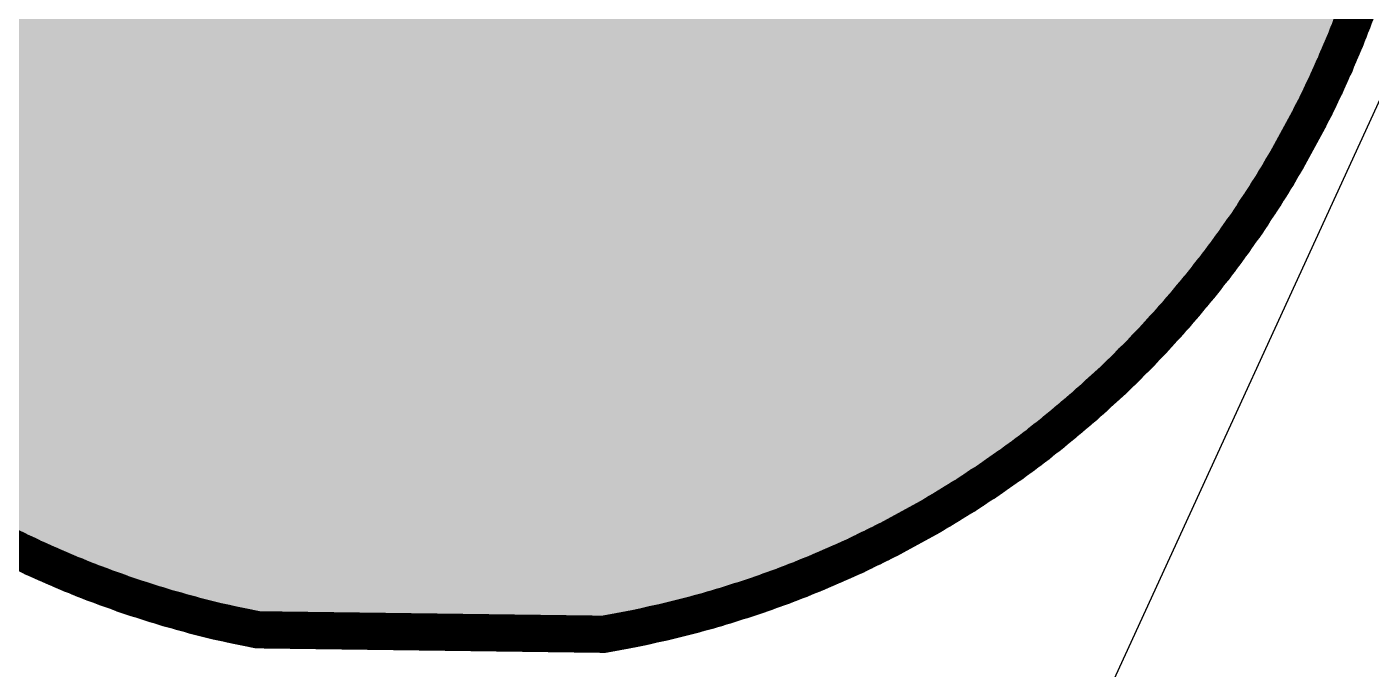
# Model space of a CAD drawing. Header units: millimetres. Extents: x 37412591 to 74834139, y 4258245 to 8527567.
# Drawn here: x 37415587.83 to 37415594.32, y 4261249.26 to 4261252.36 of the extents above; entities that cross this region are included whole.
import ezdxf

# ---------------------------------------------------------------- set-up
doc = ezdxf.new("R2010")
doc.units = ezdxf.units.MM
doc.layers.add('6号煤底板等高线', color=7, linetype='Continuous')
doc.layers.add('TREE_LAYER', color=7, linetype='Continuous')

# ---------------------------------------------------------------- blocks, each defined once
blk = doc.blocks.new('SUB_BLK_19')
at = {"color": 0, "const_width": 0.01}
blk.add_lwpolyline([(-0.1184, -0.2366), (-0.1173, -0.2372), (-0.1162, -0.2377), (-0.1151, -0.2383), (-0.1139, -0.2388), (-0.1128, -0.2393), (-0.1117, -0.2399), (-0.1105, -0.2404), (-0.1094, -0.2409), (-0.1083, -0.2414), (-0.1071, -0.2419), (-0.106, -0.2424), (-0.1048, -0.2429), (-0.1037, -0.2434), (-0.1025, -0.2439), (-0.1014, -0.2444), (-0.1002, -0.2448), (-0.0991, -0.2453), (-0.0979, -0.2458), (-0.0968, -0.2462), (-0.0956, -0.2467), (-0.0944, -0.2471), (-0.0933, -0.2475), (-0.0921, -0.248), (-0.0909, -0.2484), (-0.0897, -0.2488), (-0.0886, -0.2492), (-0.0874, -0.2497), (-0.0862, -0.2501), (-0.085, -0.2505), (-0.0838, -0.2509), (-0.0827, -0.2512), (-0.0815, -0.2516), (-0.0803, -0.252), (-0.0791, -0.2524), (-0.0779, -0.2527), (-0.0767, -0.2531), (-0.0755, -0.2535), (-0.0743, -0.2538), (-0.0731, -0.2541), (-0.0719, -0.2545), (-0.0707, -0.2548), (-0.0695, -0.2551), (-0.0683, -0.2555), (-0.0671, -0.2558), (-0.0659, -0.2561), (-0.0647, -0.2564), (-0.0635, -0.2567), (-0.0623, -0.257), (-0.061, -0.2573), (-0.0598, -0.2575), (-0.0586, -0.2578), (-0.0574, -0.2581), (-0.0562, -0.2583), (-0.0549, -0.2586), (-0.0537, -0.2588), (-0.0525, -0.2591), (-0.0513, -0.2593), (-0.0501, -0.2596), (-0.0488, -0.2598), (-0.0476, -0.26), (-0.0464, -0.2602), (-0.0451, -0.2604), (-0.0439, -0.2606), (-0.0427, -0.2608), (-0.0414, -0.261), (-0.0402, -0.2612), (-0.039, -0.2614), (-0.0377, -0.2616), (-0.0365, -0.2617), (-0.0353, -0.2619), (-0.034, -0.2621), (-0.0328, -0.2622), (-0.0316, -0.2624), (-0.0303, -0.2625), (-0.0291, -0.2626), (-0.0278, -0.2628), (-0.0266, -0.2629), (-0.0253, -0.263), (-0.0241, -0.2631), (-0.0229, -0.2632), (-0.0216, -0.2633), (-0.0204, -0.2634), (-0.0191, -0.2635), (-0.0179, -0.2636), (-0.0166, -0.2636), (-0.0154, -0.2637), (-0.0142, -0.2638), (-0.0129, -0.2638), (-0.0117, -0.2639), (-0.0104, -0.2639), (-0.0092, -0.264), (-0.0079, -0.264), (-0.0067, -0.264), (-0.0054, -0.264), (-0.0042, -0.2641), (-0.0029, -0.2641), (-0.0017, -0.2641), (-0.0004, -0.2641), (0.0007, -0.2641), (0.002, -0.264), (0.0032, -0.264), (0.0045, -0.264), (0.0057, -0.264), (0.0069, -0.2639), (0.0082, -0.2639), (0.0094, -0.2638), (0.0107, -0.2638), (0.0119, -0.2637), (0.0132, -0.2636), (0.0144, -0.2636), (0.0157, -0.2635), (0.0169, -0.2634), (0.0182, -0.2633), (0.0194, -0.2632), (0.0206, -0.2631), (0.0219, -0.263), (0.0231, -0.2629), (0.0244, -0.2628), (0.0256, -0.2626), (0.0269, -0.2625), (0.0281, -0.2624), (0.0293, -0.2622), (0.0306, -0.2621), (0.0318, -0.2619), (0.033, -0.2618), (0.0343, -0.2616), (0.0355, -0.2614), (0.0367, -0.2612), (0.038, -0.261), (0.0392, -0.2609), (0.0404, -0.2607), (0.0417, -0.2605), (0.0429, -0.2602), (0.0441, -0.26), (0.0454, -0.2598), (0.0466, -0.2596), (0.0478, -0.2593), (0.049, -0.2591), (0.0503, -0.2589), (0.0515, -0.2586), (0.0527, -0.2584), (0.0539, -0.2581), (0.0551, -0.2578), (0.0564, -0.2575), (0.0576, -0.2573), (0.0588, -0.257), (0.06, -0.2567), (0.0612, -0.2564), (0.0624, -0.2561), (0.0636, -0.2558), (0.0648, -0.2555), (0.066, -0.2552), (0.0673, -0.2548), (0.0685, -0.2545), (0.0697, -0.2542), (0.0709, -0.2538), (0.0721, -0.2535), (0.0732, -0.2531), (0.0744, -0.2528), (0.0756, -0.2524), (0.0768, -0.252), (0.078, -0.2516), (0.0792, -0.2513), (0.0804, -0.2509), (0.0816, -0.2505), (0.0828, -0.2501), (0.0839, -0.2497), (0.0851, -0.2493), (0.0863, -0.2488), (0.0875, -0.2484), (0.0886, -0.248), (0.0898, -0.2476), (0.091, -0.2471), (0.0921, -0.2467), (0.0933, -0.2462), (0.0945, -0.2458), (0.0956, -0.2453), (0.0968, -0.2448), (0.0979, -0.2444), (0.0991, -0.2439), (0.1002, -0.2434), (0.1014, -0.2429), (0.1025, -0.2424), (0.1037, -0.2419), (0.1048, -0.2414), (0.106, -0.2409), (0.1071, -0.2404), (0.1082, -0.2399), (0.1094, -0.2394), (0.1105, -0.2388), (0.1116, -0.2383), (0.1127, -0.2377), (0.1139, -0.2372), (0.115, -0.2366), (0.1161, -0.2361), (0.1172, -0.2355), (0.1183, -0.235), (0.1194, -0.2344), (0.1205, -0.2338), (0.1216, -0.2332), (0.1227, -0.2326), (0.1238, -0.232), (0.1249, -0.2314), (0.126, -0.2308), (0.1271, -0.2302), (0.1282, -0.2296), (0.1293, -0.229), (0.1303, -0.2284), (0.1314, -0.2277), (0.1325, -0.2271), (0.1336, -0.2264), (0.1346, -0.2258), (0.1357, -0.2251), (0.1367, -0.2245), (0.1378, -0.2238), (0.1389, -0.2232), (0.1399, -0.2225), (0.141, -0.2218), (0.142, -0.2211), (0.143, -0.2204), (0.1441, -0.2198), (0.1451, -0.2191), (0.1461, -0.2184), (0.1472, -0.2176), (0.1482, -0.2169), (0.1492, -0.2162), (0.1502, -0.2155), (0.1513, -0.2148), (0.1523, -0.214), (0.1533, -0.2133), (0.1543, -0.2126), (0.1553, -0.2118), (0.1563, -0.2111), (0.1573, -0.2103), (0.1583, -0.2096), (0.1592, -0.2088), (0.1602, -0.208), (0.1612, -0.2073), (0.1622, -0.2065), (0.1631, -0.2057), (0.1641, -0.2049), (0.1651, -0.2041), (0.166, -0.2033), (0.167, -0.2025), (0.1679, -0.2017), (0.1689, -0.2009), (0.1698, -0.2001), (0.1708, -0.1993), (0.1717, -0.1984), (0.1727, -0.1976), (0.1736, -0.1968), (0.1745, -0.1959), (0.1754, -0.1951), (0.1763, -0.1943), (0.1773, -0.1934), (0.1782, -0.1926), (0.1791, -0.1917), (0.18, -0.1908), (0.1809, -0.19), (0.1818, -0.1891), (0.1827, -0.1882), (0.1835, -0.1873), (0.1844, -0.1865), (0.1853, -0.1856), (0.1862, -0.1847), (0.187, -0.1838), (0.1879, -0.1829), (0.1888, -0.182), (0.1896, -0.1811), (0.1905, -0.1801), (0.1913, -0.1792), (0.1921, -0.1783), (0.193, -0.1774), (0.1938, -0.1765), (0.1946, -0.1755), (0.1955, -0.1746), (0.1963, -0.1736), (0.1971, -0.1727), (0.1979, -0.1718), (0.1987, -0.1708), (0.1995, -0.1698), (0.2003, -0.1689), (0.2011, -0.1679), (0.2019, -0.167), (0.2027, -0.166), (0.2035, -0.165), (0.2042, -0.164), (0.205, -0.163), (0.2058, -0.1621), (0.2065, -0.1611), (0.2073, -0.1601), (0.208, -0.1591), (0.2088, -0.1581), (0.2095, -0.1571), (0.2102, -0.1561), (0.211, -0.1551), (0.2117, -0.154), (0.2124, -0.153), (0.2131, -0.152), (0.2139, -0.151), (0.2146, -0.15), (0.2153, -0.1489), (0.216, -0.1479), (0.2166, -0.1468), (0.2173, -0.1458), (0.218, -0.1448), (0.2187, -0.1437), (0.2194, -0.1427), (0.22, -0.1416), (0.2207, -0.1406), (0.2214, -0.1395), (0.222, -0.1384), (0.2227, -0.1374), (0.2233, -0.1363), (0.2239, -0.1352), (0.2246, -0.1341), (0.2252, -0.1331), (0.2258, -0.132), (0.2264, -0.1309), (0.227, -0.1298), (0.2276, -0.1287), (0.2282, -0.1276), (0.2288, -0.1265), (0.2294, -0.1254), (0.23, -0.1243), (0.2306, -0.1232), (0.2312, -0.1221), (0.2317, -0.121), (0.2323, -0.1199), (0.2329, -0.1188), (0.2334, -0.1177), (0.234, -0.1165), (0.2345, -0.1154), (0.235, -0.1143), (0.2356, -0.1132), (0.2361, -0.112), (0.2366, -0.1109), (0.2371, -0.1098), (0.2376, -0.1086), (0.2382, -0.1075), (0.2386, -0.1063), (0.2391, -0.1052), (0.2396, -0.104), (0.2401, -0.1029), (0.2406, -0.1017), (0.2411, -0.1006), (0.2415, -0.0994), (0.242, -0.0983), (0.2424, -0.0971), (0.2429, -0.096), (0.2433, -0.0948), (0.2438, -0.0936), (0.2442, -0.0924), (0.2446, -0.0913)], dxfattribs=at)
at = {"color": 0}
for points in [[(-0.1895, -0.1847), (-0.1989, 0.1704), (0.1409, 0.2177)], [(-0.186, -0.1882), (-0.1895, -0.1847), (0.1409, 0.2177)], [(0.142, 0.217), (-0.186, -0.1882), (0.1409, 0.2177)], [(-0.1851, -0.1891), (-0.186, -0.1882), (0.142, 0.217)], [(-0.186, -0.1882), (0.142, 0.217), (0.142, 0.217)], [(-0.1842, -0.19), (-0.1851, -0.1891), (0.142, 0.217)], [(0.144, 0.2157), (-0.1842, -0.19), (0.142, 0.217)], [(-0.1834, -0.1909), (-0.1842, -0.19), (0.144, 0.2157)], [(-0.1842, -0.19), (0.144, 0.2157), (0.144, 0.2157)], [(-0.1824, -0.1917), (-0.1834, -0.1909), (0.144, 0.2157)], [(0.1471, 0.2136), (-0.1824, -0.1917), (0.144, 0.2157)], [(-0.1815, -0.1926), (-0.1824, -0.1917), (0.1471, 0.2136)], [(-0.1824, -0.1917), (0.1471, 0.2136), (0.1471, 0.2136)], [(-0.1806, -0.1934), (-0.1815, -0.1926), (0.1471, 0.2136)], [(0.1492, 0.2121), (-0.1806, -0.1934), (0.1471, 0.2136)], [(-0.1797, -0.1943), (-0.1806, -0.1934), (0.1492, 0.2121)], [(-0.1806, -0.1934), (0.1492, 0.2121), (0.1492, 0.2121)], [(-0.1788, -0.1951), (-0.1797, -0.1943), (0.1492, 0.2121)], [(0.1512, 0.2107), (-0.1788, -0.1951), (0.1492, 0.2121)], [(-0.1779, -0.196), (-0.1788, -0.1951), (0.1512, 0.2107)], [(-0.1788, -0.1951), (0.1512, 0.2107), (0.1512, 0.2107)], [(-0.177, -0.1968), (-0.1779, -0.196), (0.1512, 0.2107)], [(-0.176, -0.1976), (-0.177, -0.1968), (0.1512, 0.2107)], [(0.1532, 0.2092), (-0.176, -0.1976), (0.1512, 0.2107)], [(-0.1751, -0.1985), (-0.176, -0.1976), (0.1532, 0.2092)], [(-0.176, -0.1976), (0.1532, 0.2092), (0.1532, 0.2092)], [(-0.1742, -0.1993), (-0.1751, -0.1985), (0.1532, 0.2092)], [(-0.1732, -0.2001), (-0.1742, -0.1993), (0.1532, 0.2092)], [(0.1552, 0.2077), (-0.1732, -0.2001), (0.1532, 0.2092)], [(-0.1723, -0.2009), (-0.1732, -0.2001), (0.1552, 0.2077)], [(-0.1732, -0.2001), (0.1552, 0.2077), (0.1552, 0.2077)], [(-0.1713, -0.2017), (-0.1723, -0.2009), (0.1552, 0.2077)], [(0.1572, 0.2062), (-0.1713, -0.2017), (0.1552, 0.2077)], [(-0.1704, -0.2025), (-0.1713, -0.2017), (0.1572, 0.2062)], [(-0.1713, -0.2017), (0.1572, 0.2062), (0.1572, 0.2062)], [(-0.1694, -0.2033), (-0.1704, -0.2025), (0.1572, 0.2062)], [(0.1602, 0.2039), (-0.1694, -0.2033), (0.1572, 0.2062)], [(-0.1685, -0.2041), (-0.1694, -0.2033), (0.1602, 0.2039)], [(-0.1694, -0.2033), (0.1602, 0.2039), (0.1602, 0.2039)], [(-0.1675, -0.2049), (-0.1685, -0.2041), (0.1602, 0.2039)], [(0.1621, 0.2024), (-0.1675, -0.2049), (0.1602, 0.2039)], [(-0.1665, -0.2057), (-0.1675, -0.2049), (0.1621, 0.2024)], [(-0.1675, -0.2049), (0.1621, 0.2024), (0.1621, 0.2024)], [(-0.1626, -0.2088), (-0.1665, -0.2057), (0.1621, 0.2024)], [(0.165, 0.2), (-0.1626, -0.2088), (0.1621, 0.2024)], [(-0.1616, -0.2096), (-0.1626, -0.2088), (0.165, 0.2)], [(-0.1626, -0.2088), (0.165, 0.2), (0.165, 0.2)], [(-0.1606, -0.2103), (-0.1616, -0.2096), (0.165, 0.2)], [(0.1679, 0.1976), (-0.1606, -0.2103), (0.165, 0.2)], [(-0.1596, -0.2111), (-0.1606, -0.2103), (0.1679, 0.1976)], [(-0.1606, -0.2103), (0.1679, 0.1976), (0.1679, 0.1976)], [(-0.1586, -0.2118), (-0.1596, -0.2111), (0.1679, 0.1976)], [(0.1707, 0.1952), (-0.1586, -0.2118), (0.1679, 0.1976)], [(-0.1576, -0.2126), (-0.1586, -0.2118), (0.1707, 0.1952)], [(-0.1586, -0.2118), (0.1707, 0.1952), (0.1707, 0.1952)], [(-0.1566, -0.2133), (-0.1576, -0.2126), (0.1707, 0.1952)], [(0.1726, 0.1935), (-0.1566, -0.2133), (0.1707, 0.1952)], [(-0.1556, -0.2141), (-0.1566, -0.2133), (0.1726, 0.1935)], [(-0.1566, -0.2133), (0.1726, 0.1935), (0.1726, 0.1935)], [(-0.1546, -0.2148), (-0.1556, -0.2141), (0.1726, 0.1935)], [(-0.1536, -0.2155), (-0.1546, -0.2148), (0.1726, 0.1935)], [(0.1735, 0.1927), (-0.1536, -0.2155), (0.1726, 0.1935)], [(-0.1526, -0.2162), (-0.1536, -0.2155), (0.1735, 0.1927)], [(-0.1536, -0.2155), (0.1735, 0.1927), (0.1735, 0.1927)], [(0.1452, -0.219), (-0.1526, -0.2162), (0.1735, 0.1927)], [(0.1462, -0.2183), (0.1452, -0.219), (0.1735, 0.1927)], [(0.1503, -0.2154), (0.1462, -0.2183), (0.1735, 0.1927)], [(0.1754, 0.191), (0.1503, -0.2154), (0.1735, 0.1927)], [(0.1513, -0.2147), (0.1503, -0.2154), (0.1754, 0.191)], [(0.1503, -0.2154), (0.1754, 0.191), (0.1754, 0.191)], [(0.1772, 0.1893), (0.1513, -0.2147), (0.1754, 0.191)], [(0.1523, -0.214), (0.1513, -0.2147), (0.1772, 0.1893)], [(0.1513, -0.2147), (0.1772, 0.1893), (0.1772, 0.1893)], [(0.1533, -0.2132), (0.1523, -0.214), (0.1772, 0.1893)], [(0.179, 0.1876), (0.1533, -0.2132), (0.1772, 0.1893)], [(0.1544, -0.2125), (0.1533, -0.2132), (0.179, 0.1876)], [(0.1533, -0.2132), (0.179, 0.1876), (0.179, 0.1876)], [(0.1554, -0.2118), (0.1544, -0.2125), (0.179, 0.1876)], [(0.1563, -0.211), (0.1554, -0.2118), (0.179, 0.1876)], [(0.1817, 0.185), (0.1563, -0.211), (0.179, 0.1876)], [(0.1573, -0.2103), (0.1563, -0.211), (0.1817, 0.185)], [(0.1563, -0.211), (0.1817, 0.185), (0.1817, 0.185)], [(0.1583, -0.2095), (0.1573, -0.2103), (0.1817, 0.185)], [(0.1593, -0.2087), (0.1583, -0.2095), (0.1817, 0.185)], [(0.1826, 0.1841), (0.1593, -0.2087), (0.1817, 0.185)], [(0.1632, -0.2056), (0.1593, -0.2087), (0.1826, 0.1841)], [(0.1593, -0.2087), (0.1826, 0.1841), (0.1826, 0.1841)], [(0.1642, -0.2048), (0.1632, -0.2056), (0.1826, 0.1841)], [(0.1652, -0.204), (0.1642, -0.2048), (0.1826, 0.1841)], [(0.1844, 0.1824), (0.1652, -0.204), (0.1826, 0.1841)], [(0.1661, -0.2033), (0.1652, -0.204), (0.1844, 0.1824)], [(0.1652, -0.204), (0.1844, 0.1824), (0.1844, 0.1824)], [(0.1671, -0.2025), (0.1661, -0.2033), (0.1844, 0.1824)], [(0.168, -0.2016), (0.1671, -0.2025), (0.1844, 0.1824)], [(0.1861, 0.1806), (0.168, -0.2016), (0.1844, 0.1824)], [(0.169, -0.2008), (0.168, -0.2016), (0.1861, 0.1806)], [(0.168, -0.2016), (0.1861, 0.1806), (0.1861, 0.1806)], [(0.1699, -0.2), (0.169, -0.2008), (0.1861, 0.1806)], [(0.187, 0.1797), (0.1699, -0.2), (0.1861, 0.1806)], [(0.1709, -0.1992), (0.1699, -0.2), (0.187, 0.1797)], [(0.1699, -0.2), (0.187, 0.1797), (0.187, 0.1797)], [(0.1718, -0.1984), (0.1709, -0.1992), (0.187, 0.1797)], [(0.1727, -0.1975), (0.1718, -0.1984), (0.187, 0.1797)], [(0.1887, 0.1779), (0.1727, -0.1975), (0.187, 0.1797)], [(0.1737, -0.1967), (0.1727, -0.1975), (0.1887, 0.1779)], [(0.1727, -0.1975), (0.1887, 0.1779), (0.1887, 0.1779)], [(0.1746, -0.1959), (0.1737, -0.1967), (0.1887, 0.1779)], [(0.1755, -0.195), (0.1746, -0.1959), (0.1887, 0.1779)], [(0.1904, 0.1761), (0.1755, -0.195), (0.1887, 0.1779)], [(0.1764, -0.1942), (0.1755, -0.195), (0.1904, 0.1761)], [(0.1755, -0.195), (0.1904, 0.1761), (0.1904, 0.1761)], [(0.1773, -0.1933), (0.1764, -0.1942), (0.1904, 0.1761)], [(0.1921, 0.1742), (0.1773, -0.1933), (0.1904, 0.1761)], [(0.1782, -0.1925), (0.1773, -0.1933), (0.1921, 0.1742)], [(0.1773, -0.1933), (0.1921, 0.1742), (0.1921, 0.1742)], [(0.1791, -0.1916), (0.1782, -0.1925), (0.1921, 0.1742)], [(0.1929, 0.1733), (0.1791, -0.1916), (0.1921, 0.1742)], [(0.1827, -0.1881), (0.1791, -0.1916), (0.1929, 0.1733)], [(0.1791, -0.1916), (0.1929, 0.1733), (0.1929, 0.1733)], [(0.1954, 0.1705), (0.1827, -0.1881), (0.1929, 0.1733)], [(0.1836, -0.1873), (0.1827, -0.1881), (0.1954, 0.1705)], [(0.1827, -0.1881), (0.1954, 0.1705), (0.1954, 0.1705)], [(0.1845, -0.1864), (0.1836, -0.1873), (0.1954, 0.1705)], [(0.1962, 0.1696), (0.1845, -0.1864), (0.1954, 0.1705)], [(0.1854, -0.1855), (0.1845, -0.1864), (0.1962, 0.1696)], [(0.1845, -0.1864), (0.1962, 0.1696), (0.1962, 0.1696)], [(0.1862, -0.1846), (0.1854, -0.1855), (0.1962, 0.1696)], [(0.1987, 0.1667), (0.1862, -0.1846), (0.1962, 0.1696)], [(0.1871, -0.1837), (0.1862, -0.1846), (0.1987, 0.1667)], [(0.1862, -0.1846), (0.1987, 0.1667), (0.1987, 0.1667)], [(0.188, -0.1828), (0.1871, -0.1837), (0.1987, 0.1667)], [(0.1888, -0.1819), (0.188, -0.1828), (0.1987, 0.1667)], [(0.2003, 0.1648), (0.1888, -0.1819), (0.1987, 0.1667)], [(0.1897, -0.181), (0.1888, -0.1819), (0.2003, 0.1648)], [(0.1888, -0.1819), (0.2003, 0.1648), (0.2003, 0.1648)], [(0.1905, -0.1801), (0.1897, -0.181), (0.2003, 0.1648)], [(0.2026, 0.1619), (0.1905, -0.1801), (0.2003, 0.1648)], [(0.1914, -0.1792), (0.1905, -0.1801), (0.2026, 0.1619)], [(0.1905, -0.1801), (0.2026, 0.1619), (0.2026, 0.1619)], [(0.1922, -0.1782), (0.1914, -0.1792), (0.2026, 0.1619)], [(0.2034, 0.1609), (0.1922, -0.1782), (0.2026, 0.1619)], [(0.193, -0.1773), (0.1922, -0.1782), (0.2034, 0.1609)], [(0.1922, -0.1782), (0.2034, 0.1609), (0.2034, 0.1609)], [(0.2057, 0.158), (0.193, -0.1773), (0.2034, 0.1609)], [(0.1939, -0.1764), (0.193, -0.1773), (0.2057, 0.158)], [(0.193, -0.1773), (0.2057, 0.158), (0.2057, 0.158)], [(0.1947, -0.1755), (0.1939, -0.1764), (0.2057, 0.158)], [(0.1955, -0.1745), (0.1947, -0.1755), (0.2057, 0.158)], [(0.2072, 0.156), (0.1955, -0.1745), (0.2057, 0.158)], [(0.1963, -0.1736), (0.1955, -0.1745), (0.2072, 0.156)], [(0.1955, -0.1745), (0.2072, 0.156), (0.2072, 0.156)], [(0.2087, 0.154), (0.1963, -0.1736), (0.2072, 0.156)], [(0.1972, -0.1726), (0.1963, -0.1736), (0.2087, 0.154)], [(0.1963, -0.1736), (0.2087, 0.154), (0.2087, 0.154)], [(0.198, -0.1717), (0.1972, -0.1726), (0.2087, 0.154)], [(0.1988, -0.1707), (0.198, -0.1717), (0.2087, 0.154)], [(0.2102, 0.152), (0.1988, -0.1707), (0.2087, 0.154)], [(0.1996, -0.1698), (0.1988, -0.1707), (0.2102, 0.152)], [(0.1988, -0.1707), (0.2102, 0.152), (0.2102, 0.152)], [(0.2004, -0.1688), (0.1996, -0.1698), (0.2102, 0.152)], [(0.2012, -0.1678), (0.2004, -0.1688), (0.2102, 0.152)], [(0.2109, 0.151), (0.2012, -0.1678), (0.2102, 0.152)], [(0.202, -0.1669), (0.2012, -0.1678), (0.2109, 0.151)], [(0.2012, -0.1678), (0.2109, 0.151), (0.2109, 0.151)], [(0.2027, -0.1659), (0.202, -0.1669), (0.2109, 0.151)], [(0.2131, 0.1479), (0.2027, -0.1659), (0.2109, 0.151)], [(0.2035, -0.1649), (0.2027, -0.1659), (0.2131, 0.1479)], [(0.2027, -0.1659), (0.2131, 0.1479), (0.2131, 0.1479)], [(0.2159, 0.1438), (0.2035, -0.1649), (0.2131, 0.1479)], [(0.2043, -0.164), (0.2035, -0.1649), (0.2159, 0.1438)], [(0.2035, -0.1649), (0.2159, 0.1438), (0.2159, 0.1438)], [(0.2051, -0.163), (0.2043, -0.164), (0.2159, 0.1438)], [(0.2058, -0.162), (0.2051, -0.163), (0.2159, 0.1438)], [(0.2173, 0.1417), (0.2058, -0.162), (0.2159, 0.1438)], [(0.2066, -0.161), (0.2058, -0.162), (0.2173, 0.1417)], [(0.2058, -0.162), (0.2173, 0.1417), (0.2173, 0.1417)], [(0.2073, -0.16), (0.2066, -0.161), (0.2173, 0.1417)], [(0.218, 0.1407), (0.2073, -0.16), (0.2173, 0.1417)], [(0.2081, -0.159), (0.2073, -0.16), (0.218, 0.1407)], [(0.2073, -0.16), (0.218, 0.1407), (0.218, 0.1407)], [(0.2088, -0.158), (0.2081, -0.159), (0.218, 0.1407)], [(0.2193, 0.1386), (0.2088, -0.158), (0.218, 0.1407)], [(0.2096, -0.157), (0.2088, -0.158), (0.2193, 0.1386)], [(0.2088, -0.158), (0.2193, 0.1386), (0.2193, 0.1386)], [(0.2103, -0.156), (0.2096, -0.157), (0.2193, 0.1386)], [(0.211, -0.155), (0.2103, -0.156), (0.2193, 0.1386)], [(0.22, 0.1375), (0.211, -0.155), (0.2193, 0.1386)], [(0.2118, -0.154), (0.211, -0.155), (0.22, 0.1375)], [(0.211, -0.155), (0.22, 0.1375), (0.22, 0.1375)], [(0.2125, -0.1529), (0.2118, -0.154), (0.22, 0.1375)], [(0.2213, 0.1354), (0.2125, -0.1529), (0.22, 0.1375)], [(0.2132, -0.1519), (0.2125, -0.1529), (0.2213, 0.1354)], [(0.2125, -0.1529), (0.2213, 0.1354), (0.2213, 0.1354)], [(0.2226, 0.1333), (0.2132, -0.1519), (0.2213, 0.1354)], [(0.2139, -0.1509), (0.2132, -0.1519), (0.2226, 0.1333)], [(0.2132, -0.1519), (0.2226, 0.1333), (0.2226, 0.1333)], [(0.2146, -0.1499), (0.2139, -0.1509), (0.2226, 0.1333)], [(0.2153, -0.1488), (0.2146, -0.1499), (0.2226, 0.1333)], [(0.2245, 0.1301), (0.2153, -0.1488), (0.2226, 0.1333)], [(0.216, -0.1478), (0.2153, -0.1488), (0.2245, 0.1301)], [(0.2153, -0.1488), (0.2245, 0.1301), (0.2245, 0.1301)], [(0.2258, 0.1279), (0.216, -0.1478), (0.2245, 0.1301)], [(0.2167, -0.1468), (0.216, -0.1478), (0.2258, 0.1279)], [(0.216, -0.1478), (0.2258, 0.1279), (0.2258, 0.1279)], [(0.2174, -0.1457), (0.2167, -0.1468), (0.2258, 0.1279)], [(0.2264, 0.1268), (0.2174, -0.1457), (0.2258, 0.1279)], [(0.2181, -0.1447), (0.2174, -0.1457), (0.2264, 0.1268)], [(0.2174, -0.1457), (0.2264, 0.1268), (0.2264, 0.1268)], [(0.2187, -0.1436), (0.2181, -0.1447), (0.2264, 0.1268)], [(0.2282, 0.1236), (0.2187, -0.1436), (0.2264, 0.1268)], [(0.2194, -0.1426), (0.2187, -0.1436), (0.2282, 0.1236)], [(0.2187, -0.1436), (0.2282, 0.1236), (0.2282, 0.1236)], [(0.2201, -0.1415), (0.2194, -0.1426), (0.2282, 0.1236)], [(0.2207, -0.1405), (0.2201, -0.1415), (0.2282, 0.1236)], [(0.2288, 0.1225), (0.2207, -0.1405), (0.2282, 0.1236)], [(0.2214, -0.1394), (0.2207, -0.1405), (0.2288, 0.1225)], [(0.2207, -0.1405), (0.2288, 0.1225), (0.2288, 0.1225)], [(0.2311, 0.1181), (0.2214, -0.1394), (0.2288, 0.1225)], [(0.2221, -0.1383), (0.2214, -0.1394), (0.2311, 0.1181)], [(0.2214, -0.1394), (0.2311, 0.1181), (0.2311, 0.1181)], [(0.2227, -0.1373), (0.2221, -0.1383), (0.2311, 0.1181)], [(0.2233, -0.1362), (0.2227, -0.1373), (0.2311, 0.1181)], [(0.2328, 0.1147), (0.2233, -0.1362), (0.2311, 0.1181)], [(0.224, -0.1351), (0.2233, -0.1362), (0.2328, 0.1147)], [(0.2233, -0.1362), (0.2328, 0.1147), (0.2328, 0.1147)], [(0.2246, -0.1341), (0.224, -0.1351), (0.2328, 0.1147)], [(0.2252, -0.133), (0.2246, -0.1341), (0.2328, 0.1147)], [(0.2339, 0.1125), (0.2252, -0.133), (0.2328, 0.1147)], [(0.2259, -0.1319), (0.2252, -0.133), (0.2339, 0.1125)], [(0.2252, -0.133), (0.2339, 0.1125), (0.2339, 0.1125)], [(0.2265, -0.1308), (0.2259, -0.1319), (0.2339, 0.1125)], [(0.235, 0.1102), (0.2265, -0.1308), (0.2339, 0.1125)], [(0.2271, -0.1297), (0.2265, -0.1308), (0.235, 0.1102)], [(0.2265, -0.1308), (0.235, 0.1102), (0.235, 0.1102)], [(0.2277, -0.1286), (0.2271, -0.1297), (0.235, 0.1102)], [(0.2283, -0.1275), (0.2277, -0.1286), (0.235, 0.1102)], [(0.2355, 0.1091), (0.2283, -0.1275), (0.235, 0.1102)], [(0.2289, -0.1264), (0.2283, -0.1275), (0.2355, 0.1091)], [(0.2283, -0.1275), (0.2355, 0.1091), (0.2355, 0.1091)], [(0.2295, -0.1253), (0.2289, -0.1264), (0.2355, 0.1091)], [(0.2366, 0.1068), (0.2295, -0.1253), (0.2355, 0.1091)], [(0.2301, -0.1242), (0.2295, -0.1253), (0.2366, 0.1068)], [(0.2295, -0.1253), (0.2366, 0.1068), (0.2366, 0.1068)], [(0.2306, -0.1231), (0.2301, -0.1242), (0.2366, 0.1068)], [(0.2381, 0.1034), (0.2306, -0.1231), (0.2366, 0.1068)], [(0.2312, -0.122), (0.2306, -0.1231), (0.2381, 0.1034)], [(0.2306, -0.1231), (0.2381, 0.1034), (0.2381, 0.1034)], [(0.2318, -0.1209), (0.2312, -0.122), (0.2381, 0.1034)], [(0.2323, -0.1198), (0.2318, -0.1209), (0.2381, 0.1034)], [(0.2391, 0.1011), (0.2323, -0.1198), (0.2381, 0.1034)], [(0.2345, -0.1153), (0.2323, -0.1198), (0.2391, 0.1011)], [(0.2323, -0.1198), (0.2391, 0.1011), (0.2391, 0.1011)], [(0.2401, 0.0988), (0.2345, -0.1153), (0.2391, 0.1011)], [(0.2351, -0.1142), (0.2345, -0.1153), (0.2401, 0.0988)], [(0.2345, -0.1153), (0.2401, 0.0988), (0.2401, 0.0988)], [(0.2356, -0.1131), (0.2351, -0.1142), (0.2401, 0.0988)], [(0.2361, -0.1119), (0.2356, -0.1131), (0.2401, 0.0988)], [(0.241, 0.0965), (0.2361, -0.1119), (0.2401, 0.0988)], [(0.2367, -0.1108), (0.2361, -0.1119), (0.241, 0.0965)], [(0.2361, -0.1119), (0.241, 0.0965), (0.241, 0.0965)], [(0.2372, -0.1097), (0.2367, -0.1108), (0.241, 0.0965)], [(0.2377, -0.1085), (0.2372, -0.1097), (0.241, 0.0965)], [(0.2424, 0.0931), (0.2377, -0.1085), (0.241, 0.0965)], [(0.2382, -0.1074), (0.2377, -0.1085), (0.2424, 0.0931)], [(0.2377, -0.1085), (0.2424, 0.0931), (0.2424, 0.0931)], [(0.2387, -0.1063), (0.2382, -0.1074), (0.2424, 0.0931)], [(0.2392, -0.1051), (0.2387, -0.1063), (0.2424, 0.0931)], [(0.2433, 0.0907), (0.2392, -0.1051), (0.2424, 0.0931)], [(0.2397, -0.104), (0.2392, -0.1051), (0.2433, 0.0907)], [(0.2392, -0.1051), (0.2433, 0.0907), (0.2433, 0.0907)], [(0.2402, -0.1028), (0.2397, -0.104), (0.2433, 0.0907)], [(0.2406, -0.1017), (0.2402, -0.1028), (0.2433, 0.0907)], [(0.2442, 0.0884), (0.2406, -0.1017), (0.2433, 0.0907)], [(0.2411, -0.1005), (0.2406, -0.1017), (0.2442, 0.0884)], [(0.2406, -0.1017), (0.2442, 0.0884), (0.2442, 0.0884)], [(0.2416, -0.0993), (0.2411, -0.1005), (0.2442, 0.0884)], [(0.242, -0.0982), (0.2416, -0.0993), (0.2442, 0.0884)], [(0.2446, 0.0872), (0.242, -0.0982), (0.2442, 0.0884)], [(0.2425, -0.097), (0.242, -0.0982), (0.2446, 0.0872)], [(0.242, -0.0982), (0.2446, 0.0872), (0.2446, 0.0872)], [(0.2329, -0.1187), (0.2323, -0.1198), (0.2345, -0.1153)], [(0.2323, -0.1198), (0.2345, -0.1153), (0.2345, -0.1153)], [(0.2335, -0.1176), (0.2329, -0.1187), (0.2345, -0.1153)], [(0.234, -0.1165), (0.2335, -0.1176), (0.2345, -0.1153)], [(0.1818, -0.189), (0.1827, -0.1881), (0.1791, -0.1916)], [(0.1827, -0.1881), (0.1791, -0.1916), (0.1791, -0.1916)], [(0.1809, -0.1899), (0.1818, -0.189), (0.1791, -0.1916)], [(0.18, -0.1908), (0.1809, -0.1899), (0.1791, -0.1916)], [(0.1603, -0.208), (0.1593, -0.2087), (0.1632, -0.2056)], [(0.1593, -0.2087), (0.1632, -0.2056), (0.1632, -0.2056)], [(0.1613, -0.2072), (0.1603, -0.208), (0.1632, -0.2056)], [(0.1623, -0.2064), (0.1613, -0.2072), (0.1632, -0.2056)], [(-0.1516, -0.217), (-0.1526, -0.2162), (0.1452, -0.219)], [(-0.1526, -0.2162), (0.1452, -0.219), (0.1452, -0.219)], [(0.1473, -0.2176), (0.1462, -0.2183), (0.1503, -0.2154)], [(0.1462, -0.2183), (0.1503, -0.2154), (0.1503, -0.2154)], [(0.1483, -0.2169), (0.1473, -0.2176), (0.1503, -0.2154)], [(0.1493, -0.2162), (0.1483, -0.2169), (0.1503, -0.2154)], [(-0.1505, -0.2177), (-0.1516, -0.217), (0.1452, -0.219)], [(-0.1495, -0.2184), (-0.1505, -0.2177), (0.1431, -0.2204)], [(-0.1505, -0.2177), (0.1431, -0.2204), (0.1431, -0.2204)], [(0.1431, -0.2204), (-0.1505, -0.2177), (0.1452, -0.219)], [(-0.1485, -0.2191), (-0.1495, -0.2184), (0.14, -0.2224)], [(-0.1495, -0.2184), (0.14, -0.2224), (0.14, -0.2224)], [(0.14, -0.2224), (-0.1495, -0.2184), (0.1431, -0.2204)], [(-0.1475, -0.2198), (-0.1485, -0.2191), (0.14, -0.2224)], [(-0.1464, -0.2205), (-0.1475, -0.2198), (0.14, -0.2224)], [(0.1442, -0.2197), (0.1431, -0.2204), (0.1452, -0.219)], [(-0.1454, -0.2212), (-0.1464, -0.2205), (0.1389, -0.2231)], [(-0.1464, -0.2205), (0.1389, -0.2231), (0.1389, -0.2231)], [(0.1389, -0.2231), (-0.1464, -0.2205), (0.14, -0.2224)], [(-0.1443, -0.2218), (-0.1454, -0.2212), (0.1389, -0.2231)], [(-0.1433, -0.2225), (-0.1443, -0.2218), (0.1368, -0.2244)], [(-0.1443, -0.2218), (0.1368, -0.2244), (0.1368, -0.2244)], [(0.1368, -0.2244), (-0.1443, -0.2218), (0.1389, -0.2231)], [(-0.1422, -0.2232), (-0.1433, -0.2225), (0.1368, -0.2244)], [(-0.1412, -0.2238), (-0.1422, -0.2232), (0.1368, -0.2244)], [(0.1379, -0.2238), (0.1368, -0.2244), (0.1389, -0.2231)], [(0.141, -0.2218), (0.14, -0.2224), (0.1431, -0.2204)], [(0.1421, -0.2211), (0.141, -0.2218), (0.1431, -0.2204)], [(-0.1401, -0.2245), (-0.1412, -0.2238), (0.1347, -0.2257)], [(-0.1412, -0.2238), (0.1347, -0.2257), (0.1347, -0.2257)], [(0.1347, -0.2257), (-0.1412, -0.2238), (0.1368, -0.2244)], [(-0.1391, -0.2252), (-0.1401, -0.2245), (0.1326, -0.227)], [(-0.1401, -0.2245), (0.1326, -0.227), (0.1326, -0.227)], [(0.1326, -0.227), (-0.1401, -0.2245), (0.1347, -0.2257)], [(-0.138, -0.2258), (-0.1391, -0.2252), (0.1326, -0.227)], [(-0.1369, -0.2265), (-0.138, -0.2258), (0.1304, -0.2283)], [(-0.138, -0.2258), (0.1304, -0.2283), (0.1304, -0.2283)], [(0.1304, -0.2283), (-0.138, -0.2258), (0.1326, -0.227)], [(-0.1359, -0.2271), (-0.1369, -0.2265), (0.1304, -0.2283)], [(-0.1348, -0.2277), (-0.1359, -0.2271), (0.1304, -0.2283)], [(0.1315, -0.2277), (0.1304, -0.2283), (0.1326, -0.227)], [(0.1336, -0.2264), (0.1326, -0.227), (0.1347, -0.2257)], [(0.1358, -0.2251), (0.1347, -0.2257), (0.1368, -0.2244)], [(-0.1337, -0.2284), (-0.1348, -0.2277), (0.1293, -0.2289)], [(-0.1348, -0.2277), (0.1293, -0.2289), (0.1293, -0.2289)], [(0.1293, -0.2289), (-0.1348, -0.2277), (0.1304, -0.2283)], [(-0.1326, -0.229), (-0.1337, -0.2284), (0.1293, -0.2289)], [(0.1261, -0.2308), (-0.1326, -0.229), (0.1293, -0.2289)], [(-0.1315, -0.2296), (-0.1326, -0.229), (0.1261, -0.2308)], [(-0.1326, -0.229), (0.1261, -0.2308), (0.1261, -0.2308)], [(-0.1305, -0.2302), (-0.1315, -0.2296), (0.1228, -0.2326)], [(-0.1315, -0.2296), (0.1228, -0.2326), (0.1228, -0.2326)], [(0.1228, -0.2326), (-0.1315, -0.2296), (0.1261, -0.2308)], [(-0.1294, -0.2308), (-0.1305, -0.2302), (0.1228, -0.2326)], [(-0.1283, -0.2315), (-0.1294, -0.2308), (0.1195, -0.2343)], [(-0.1294, -0.2308), (0.1195, -0.2343), (0.1195, -0.2343)], [(0.1195, -0.2343), (-0.1294, -0.2308), (0.1228, -0.2326)], [(0.1239, -0.232), (0.1228, -0.2326), (0.1261, -0.2308)], [(0.125, -0.2314), (0.1239, -0.232), (0.1261, -0.2308)], [(0.1272, -0.2302), (0.1261, -0.2308), (0.1293, -0.2289)], [(0.1283, -0.2296), (0.1272, -0.2302), (0.1293, -0.2289)], [(-0.1272, -0.2321), (-0.1283, -0.2315), (0.1195, -0.2343)], [(-0.1261, -0.2326), (-0.1272, -0.2321), (0.1195, -0.2343)], [(-0.125, -0.2332), (-0.1261, -0.2326), (0.1184, -0.2349)], [(-0.1261, -0.2326), (0.1184, -0.2349), (0.1184, -0.2349)], [(0.1184, -0.2349), (-0.1261, -0.2326), (0.1195, -0.2343)], [(-0.1239, -0.2338), (-0.125, -0.2332), (0.1184, -0.2349)], [(-0.1228, -0.2344), (-0.1239, -0.2338), (0.1162, -0.236)], [(-0.1239, -0.2338), (0.1162, -0.236), (0.1162, -0.236)], [(0.1162, -0.236), (-0.1239, -0.2338), (0.1184, -0.2349)], [(-0.1217, -0.235), (-0.1228, -0.2344), (0.1162, -0.236)], [(0.1206, -0.2338), (0.1195, -0.2343), (0.1228, -0.2326)], [(0.1217, -0.2332), (0.1206, -0.2338), (0.1228, -0.2326)], [(-0.1206, -0.2355), (-0.1217, -0.235), (0.1162, -0.236)], [(-0.1195, -0.2361), (-0.1206, -0.2355), (0.1117, -0.2382)], [(-0.1206, -0.2355), (0.1117, -0.2382), (0.1117, -0.2382)], [(0.1117, -0.2382), (-0.1206, -0.2355), (0.1162, -0.236)], [(-0.1183, -0.2367), (-0.1195, -0.2361), (0.1117, -0.2382)], [(-0.1172, -0.2372), (-0.1183, -0.2367), (0.1117, -0.2382)], [(-0.1161, -0.2378), (-0.1172, -0.2372), (0.1094, -0.2393)], [(-0.1172, -0.2372), (0.1094, -0.2393), (0.1094, -0.2393)], [(0.1094, -0.2393), (-0.1172, -0.2372), (0.1117, -0.2382)], [(-0.115, -0.2383), (-0.1161, -0.2378), (0.1094, -0.2393)], [(0.1128, -0.2377), (0.1117, -0.2382), (0.1162, -0.236)], [(0.1139, -0.2372), (0.1128, -0.2377), (0.1162, -0.236)], [(0.1151, -0.2366), (0.1139, -0.2372), (0.1162, -0.236)], [(0.1173, -0.2355), (0.1162, -0.236), (0.1184, -0.2349)], [(-0.1138, -0.2388), (-0.115, -0.2383), (0.1094, -0.2393)], [(-0.1127, -0.2394), (-0.1138, -0.2388), (-0.1093, -0.2409)], [(-0.1138, -0.2388), (-0.1093, -0.2409), (-0.1093, -0.2409)], [(-0.1093, -0.2409), (-0.1138, -0.2388), (0.1083, -0.2398)], [(-0.1138, -0.2388), (0.1083, -0.2398), (0.1083, -0.2398)], [(0.1083, -0.2398), (-0.1138, -0.2388), (0.1094, -0.2393)], [(-0.1116, -0.2399), (-0.1127, -0.2394), (-0.1093, -0.2409)], [(-0.1105, -0.2404), (-0.1116, -0.2399), (-0.1093, -0.2409)], [(-0.1082, -0.2414), (-0.1093, -0.2409), (0.1083, -0.2398)], [(0.106, -0.2409), (-0.1082, -0.2414), (0.1083, -0.2398)], [(-0.107, -0.242), (-0.1082, -0.2414), (0.106, -0.2409)], [(-0.1082, -0.2414), (0.106, -0.2409), (0.106, -0.2409)], [(-0.1059, -0.2425), (-0.107, -0.242), (0.106, -0.2409)], [(-0.1048, -0.2429), (-0.1059, -0.2425), (0.106, -0.2409)], [(0.1026, -0.2424), (-0.1048, -0.2429), (0.106, -0.2409)], [(0.1038, -0.2419), (0.1026, -0.2424), (0.106, -0.2409)], [(0.1049, -0.2414), (0.1038, -0.2419), (0.106, -0.2409)], [(0.1072, -0.2404), (0.106, -0.2409), (0.1083, -0.2398)], [(0.1106, -0.2388), (0.1094, -0.2393), (0.1117, -0.2382)], [(-0.1036, -0.2434), (-0.1048, -0.2429), (0.1026, -0.2424)], [(-0.1048, -0.2429), (0.1026, -0.2424), (0.1026, -0.2424)], [(0.1003, -0.2434), (-0.1036, -0.2434), (0.1026, -0.2424)], [(-0.1025, -0.2439), (-0.1036, -0.2434), (0.1003, -0.2434)], [(-0.1036, -0.2434), (0.1003, -0.2434), (0.1003, -0.2434)], [(-0.1013, -0.2444), (-0.1025, -0.2439), (0.1003, -0.2434)], [(0.098, -0.2443), (-0.1013, -0.2444), (0.1003, -0.2434)], [(-0.1001, -0.2449), (-0.1013, -0.2444), (0.098, -0.2443)], [(-0.1013, -0.2444), (0.098, -0.2443), (0.098, -0.2443)], [(-0.099, -0.2453), (-0.1001, -0.2449), (0.098, -0.2443)], [(0.0946, -0.2457), (-0.099, -0.2453), (0.098, -0.2443)], [(-0.0978, -0.2458), (-0.099, -0.2453), (0.0946, -0.2457)], [(-0.099, -0.2453), (0.0946, -0.2457), (0.0946, -0.2457)], [(0.0957, -0.2453), (0.0946, -0.2457), (0.098, -0.2443)], [(0.0969, -0.2448), (0.0957, -0.2453), (0.098, -0.2443)], [(0.0992, -0.2439), (0.098, -0.2443), (0.1003, -0.2434)], [(0.1015, -0.2429), (0.1003, -0.2434), (0.1026, -0.2424)], [(-0.0967, -0.2462), (-0.0978, -0.2458), (0.0946, -0.2457)], [(0.0922, -0.2466), (-0.0967, -0.2462), (0.0946, -0.2457)], [(-0.0955, -0.2467), (-0.0967, -0.2462), (0.0922, -0.2466)], [(-0.0967, -0.2462), (0.0922, -0.2466), (0.0922, -0.2466)], [(-0.0943, -0.2471), (-0.0955, -0.2467), (0.0922, -0.2466)], [(0.0899, -0.2475), (-0.0943, -0.2471), (0.0922, -0.2466)], [(-0.0932, -0.2476), (-0.0943, -0.2471), (0.0899, -0.2475)], [(-0.0943, -0.2471), (0.0899, -0.2475), (0.0899, -0.2475)], [(-0.092, -0.248), (-0.0932, -0.2476), (0.0899, -0.2475)], [(0.0852, -0.2492), (-0.092, -0.248), (0.0899, -0.2475)], [(-0.0908, -0.2484), (-0.092, -0.248), (0.0852, -0.2492)], [(-0.092, -0.248), (0.0852, -0.2492), (0.0852, -0.2492)], [(-0.0897, -0.2489), (-0.0908, -0.2484), (0.0828, -0.25)], [(-0.0908, -0.2484), (0.0828, -0.25), (0.0828, -0.25)], [(0.0828, -0.25), (-0.0908, -0.2484), (0.0852, -0.2492)], [(-0.0885, -0.2493), (-0.0897, -0.2489), (0.0828, -0.25)], [(0.0864, -0.2488), (0.0852, -0.2492), (0.0899, -0.2475)], [(0.0876, -0.2484), (0.0864, -0.2488), (0.0899, -0.2475)], [(0.0887, -0.248), (0.0876, -0.2484), (0.0899, -0.2475)], [(0.0911, -0.2471), (0.0899, -0.2475), (0.0922, -0.2466)], [(0.0934, -0.2462), (0.0922, -0.2466), (0.0946, -0.2457)], [(-0.0873, -0.2497), (-0.0885, -0.2493), (0.0828, -0.25)], [(-0.0861, -0.2501), (-0.0873, -0.2497), (0.0805, -0.2508)], [(-0.0873, -0.2497), (0.0805, -0.2508), (0.0805, -0.2508)], [(0.0805, -0.2508), (-0.0873, -0.2497), (0.0828, -0.25)], [(-0.0849, -0.2505), (-0.0861, -0.2501), (0.0781, -0.2516)], [(-0.0861, -0.2501), (0.0781, -0.2516), (0.0781, -0.2516)], [(0.0781, -0.2516), (-0.0861, -0.2501), (0.0805, -0.2508)], [(-0.0838, -0.2509), (-0.0826, -0.2513), (-0.0849, -0.2505)], [(-0.0826, -0.2513), (-0.0814, -0.2517), (-0.0849, -0.2505)], [(-0.0814, -0.2517), (-0.0802, -0.252), (-0.0849, -0.2505)], [(-0.0802, -0.252), (-0.0849, -0.2505), (-0.0849, -0.2505)], [(-0.0802, -0.252), (-0.0849, -0.2505), (0.0781, -0.2516)], [(0.0745, -0.2527), (-0.0802, -0.252), (0.0781, -0.2516)], [(-0.079, -0.2524), (-0.0802, -0.252), (0.0745, -0.2527)], [(-0.0802, -0.252), (0.0745, -0.2527), (0.0745, -0.2527)], [(-0.0778, -0.2528), (-0.079, -0.2524), (0.0721, -0.2534)], [(-0.079, -0.2524), (0.0721, -0.2534), (0.0721, -0.2534)], [(0.0721, -0.2534), (-0.079, -0.2524), (0.0745, -0.2527)], [(0.0757, -0.2524), (0.0745, -0.2527), (0.0781, -0.2516)], [(0.0769, -0.252), (0.0757, -0.2524), (0.0781, -0.2516)], [(0.0793, -0.2512), (0.0781, -0.2516), (0.0805, -0.2508)], [(0.0817, -0.2504), (0.0805, -0.2508), (0.0828, -0.25)], [(0.084, -0.2496), (0.0828, -0.25), (0.0852, -0.2492)], [(-0.0766, -0.2531), (-0.0778, -0.2528), (0.0721, -0.2534)], [(-0.0754, -0.2535), (-0.0766, -0.2531), (0.0697, -0.2541)], [(-0.0766, -0.2531), (0.0697, -0.2541), (0.0697, -0.2541)], [(0.0697, -0.2541), (-0.0766, -0.2531), (0.0721, -0.2534)], [(-0.0742, -0.2538), (-0.0754, -0.2535), (0.0697, -0.2541)], [(-0.073, -0.2542), (-0.0742, -0.2538), (0.0661, -0.2551)], [(-0.0742, -0.2538), (0.0661, -0.2551), (0.0661, -0.2551)], [(0.0661, -0.2551), (-0.0742, -0.2538), (0.0697, -0.2541)], [(-0.0718, -0.2545), (-0.073, -0.2542), (0.0661, -0.2551)], [(-0.0706, -0.2548), (-0.0718, -0.2545), (0.0649, -0.2554)], [(-0.0718, -0.2545), (0.0649, -0.2554), (0.0649, -0.2554)], [(0.0649, -0.2554), (-0.0718, -0.2545), (0.0661, -0.2551)], [(-0.0694, -0.2552), (-0.0706, -0.2548), (0.0625, -0.2561)], [(-0.0706, -0.2548), (0.0625, -0.2561), (0.0625, -0.2561)], [(0.0625, -0.2561), (-0.0706, -0.2548), (0.0649, -0.2554)], [(-0.0682, -0.2555), (-0.0694, -0.2552), (0.0625, -0.2561)], [(-0.067, -0.2558), (-0.0682, -0.2555), (0.0577, -0.2572)], [(-0.0682, -0.2555), (0.0577, -0.2572), (0.0577, -0.2572)], [(0.0577, -0.2572), (-0.0682, -0.2555), (0.0625, -0.2561)], [(-0.0658, -0.2561), (-0.067, -0.2558), (0.0577, -0.2572)], [(-0.0646, -0.2564), (-0.0634, -0.2567), (-0.0658, -0.2561)], [(-0.0634, -0.2567), (-0.0622, -0.257), (-0.0658, -0.2561)], [(-0.0622, -0.257), (-0.0609, -0.2573), (-0.0658, -0.2561)], [(-0.0609, -0.2573), (-0.0658, -0.2561), (-0.0658, -0.2561)], [(-0.0609, -0.2573), (-0.0658, -0.2561), (0.0577, -0.2572)], [(0.0589, -0.257), (0.0577, -0.2572), (0.0625, -0.2561)], [(0.0601, -0.2567), (0.0589, -0.257), (0.0625, -0.2561)], [(0.0613, -0.2564), (0.0601, -0.2567), (0.0625, -0.2561)], [(0.0637, -0.2558), (0.0625, -0.2561), (0.0649, -0.2554)], [(0.0673, -0.2548), (0.0661, -0.2551), (0.0697, -0.2541)], [(0.0685, -0.2545), (0.0673, -0.2548), (0.0697, -0.2541)], [(0.0709, -0.2538), (0.0697, -0.2541), (0.0721, -0.2534)], [(0.0733, -0.2531), (0.0721, -0.2534), (0.0745, -0.2527)], [(0.0552, -0.2578), (-0.0609, -0.2573), (0.0577, -0.2572)], [(-0.0597, -0.2576), (-0.0609, -0.2573), (0.0552, -0.2578)], [(-0.0609, -0.2573), (0.0552, -0.2578), (0.0552, -0.2578)], [(-0.0585, -0.2578), (-0.0597, -0.2576), (0.0552, -0.2578)], [(-0.0573, -0.2581), (-0.0585, -0.2578), (0.0528, -0.2583)], [(-0.0585, -0.2578), (0.0528, -0.2583), (0.0528, -0.2583)], [(0.0528, -0.2583), (-0.0585, -0.2578), (0.0552, -0.2578)], [(-0.0561, -0.2584), (-0.0573, -0.2581), (0.0504, -0.2588)], [(-0.0573, -0.2581), (0.0504, -0.2588), (0.0504, -0.2588)], [(0.0504, -0.2588), (-0.0573, -0.2581), (0.0528, -0.2583)], [(-0.0549, -0.2586), (-0.0561, -0.2584), (0.0504, -0.2588)], [(-0.0536, -0.2589), (-0.0549, -0.2586), (0.0479, -0.2593)], [(-0.0549, -0.2586), (0.0479, -0.2593), (0.0479, -0.2593)], [(0.0479, -0.2593), (-0.0549, -0.2586), (0.0504, -0.2588)], [(-0.0524, -0.2591), (-0.0536, -0.2589), (0.0479, -0.2593)], [(-0.0512, -0.2594), (-0.0524, -0.2591), (0.0442, -0.26)], [(-0.0524, -0.2591), (0.0442, -0.26), (0.0442, -0.26)], [(0.0442, -0.26), (-0.0524, -0.2591), (0.0479, -0.2593)], [(-0.05, -0.2596), (-0.0512, -0.2594), (0.0442, -0.26)], [(-0.0487, -0.2598), (-0.05, -0.2596), (0.0442, -0.26)], [(0.0455, -0.2598), (0.0442, -0.26), (0.0479, -0.2593)], [(0.0467, -0.2596), (0.0455, -0.2598), (0.0479, -0.2593)], [(0.0491, -0.2591), (0.0479, -0.2593), (0.0504, -0.2588)], [(0.0516, -0.2586), (0.0504, -0.2588), (0.0528, -0.2583)], [(0.054, -0.2581), (0.0528, -0.2583), (0.0552, -0.2578)], [(0.0565, -0.2575), (0.0552, -0.2578), (0.0577, -0.2572)], [(-0.0475, -0.26), (-0.0487, -0.2598), (0.043, -0.2602)], [(-0.0487, -0.2598), (0.043, -0.2602), (0.043, -0.2602)], [(0.043, -0.2602), (-0.0487, -0.2598), (0.0442, -0.26)], [(-0.0463, -0.2602), (-0.0475, -0.26), (0.043, -0.2602)], [(-0.045, -0.2605), (-0.0463, -0.2602), (0.0405, -0.2606)], [(-0.0463, -0.2602), (0.0405, -0.2606), (0.0405, -0.2606)], [(0.0405, -0.2606), (-0.0463, -0.2602), (0.043, -0.2602)], [(-0.0438, -0.2607), (-0.045, -0.2605), (0.0405, -0.2606)], [(0.0368, -0.2612), (-0.0438, -0.2607), (0.0405, -0.2606)], [(-0.0426, -0.2609), (-0.0438, -0.2607), (0.0368, -0.2612)], [(-0.0438, -0.2607), (0.0368, -0.2612), (0.0368, -0.2612)], [(-0.0413, -0.2611), (-0.0426, -0.2609), (0.0368, -0.2612)], [(-0.0401, -0.2612), (-0.0413, -0.2611), (0.0368, -0.2612)], [(-0.0389, -0.2614), (-0.0401, -0.2612), (0.0331, -0.2617)], [(-0.0401, -0.2612), (0.0331, -0.2617), (0.0331, -0.2617)], [(0.0331, -0.2617), (-0.0401, -0.2612), (0.0368, -0.2612)], [(-0.0376, -0.2616), (-0.0389, -0.2614), (0.0331, -0.2617)], [(-0.0364, -0.2618), (-0.0376, -0.2616), (0.0294, -0.2622)], [(-0.0376, -0.2616), (0.0294, -0.2622), (0.0294, -0.2622)], [(0.0294, -0.2622), (-0.0376, -0.2616), (0.0331, -0.2617)], [(-0.0352, -0.2619), (-0.0364, -0.2618), (0.0294, -0.2622)], [(-0.0339, -0.2621), (-0.0352, -0.2619), (0.0269, -0.2625)], [(-0.0352, -0.2619), (0.0269, -0.2625), (0.0269, -0.2625)], [(0.0269, -0.2625), (-0.0352, -0.2619), (0.0294, -0.2622)], [(-0.0327, -0.2622), (-0.0339, -0.2621), (0.0269, -0.2625)], [(-0.0315, -0.2624), (-0.0327, -0.2622), (0.0257, -0.2626)], [(-0.0327, -0.2622), (0.0257, -0.2626), (0.0257, -0.2626)], [(0.0257, -0.2626), (-0.0327, -0.2622), (0.0269, -0.2625)], [(-0.0302, -0.2625), (-0.0315, -0.2624), (0.0257, -0.2626)], [(-0.029, -0.2626), (0.0207, -0.2631), (-0.0302, -0.2625)], [(0.0207, -0.2631), (0.022, -0.263), (-0.0302, -0.2625)], [(0.022, -0.263), (0.0232, -0.2629), (-0.0302, -0.2625)], [(0.0232, -0.2629), (-0.0302, -0.2625), (-0.0302, -0.2625)], [(0.0232, -0.2629), (-0.0302, -0.2625), (0.0257, -0.2626)], [(-0.0277, -0.2628), (-0.029, -0.2626), (0.0207, -0.2631)], [(-0.029, -0.2626), (0.0207, -0.2631), (0.0207, -0.2631)], [(-0.0265, -0.2629), (-0.0277, -0.2628), (0.0207, -0.2631)], [(-0.0253, -0.263), (-0.0265, -0.2629), (0.0207, -0.2631)], [(-0.024, -0.2631), (-0.0253, -0.263), (0.0207, -0.2631)], [(-0.0228, -0.2632), (-0.024, -0.2631), (0.0195, -0.2632)], [(-0.024, -0.2631), (0.0195, -0.2632), (0.0195, -0.2632)], [(0.0195, -0.2632), (-0.024, -0.2631), (0.0207, -0.2631)], [(-0.0215, -0.2633), (-0.0228, -0.2632), (0.0195, -0.2632)], [(0.017, -0.2634), (-0.0215, -0.2633), (0.0195, -0.2632)], [(-0.0203, -0.2634), (-0.0215, -0.2633), (0.017, -0.2634)], [(-0.0215, -0.2633), (0.017, -0.2634), (0.017, -0.2634)], [(-0.019, -0.2635), (-0.0203, -0.2634), (0.017, -0.2634)], [(0.0133, -0.2636), (-0.019, -0.2635), (0.017, -0.2634)], [(0.0145, -0.2636), (0.0133, -0.2636), (0.017, -0.2634)], [(0.0158, -0.2635), (0.0145, -0.2636), (0.017, -0.2634)], [(0.0183, -0.2633), (0.017, -0.2634), (0.0195, -0.2632)], [(0.0245, -0.2628), (0.0232, -0.2629), (0.0257, -0.2626)], [(0.0282, -0.2624), (0.0269, -0.2625), (0.0294, -0.2622)], [(0.0307, -0.2621), (0.0294, -0.2622), (0.0331, -0.2617)], [(0.0319, -0.2619), (0.0307, -0.2621), (0.0331, -0.2617)], [(0.0344, -0.2616), (0.0331, -0.2617), (0.0368, -0.2612)], [(0.0356, -0.2614), (0.0344, -0.2616), (0.0368, -0.2612)], [(0.0381, -0.261), (0.0368, -0.2612), (0.0405, -0.2606)], [(0.0393, -0.2608), (0.0381, -0.261), (0.0405, -0.2606)], [(0.0418, -0.2604), (0.0405, -0.2606), (0.043, -0.2602)], [(-0.0178, -0.2636), (-0.019, -0.2635), (0.0133, -0.2636)], [(-0.019, -0.2635), (0.0133, -0.2636), (0.0133, -0.2636)], [(-0.0165, -0.2637), (-0.0178, -0.2636), (0.0133, -0.2636)], [(-0.0153, -0.2637), (-0.0165, -0.2637), (0.0133, -0.2636)], [(0.012, -0.2637), (-0.0153, -0.2637), (0.0133, -0.2636)], [(-0.0141, -0.2638), (-0.0153, -0.2637), (0.012, -0.2637)], [(-0.0153, -0.2637), (0.012, -0.2637), (0.012, -0.2637)], [(-0.0128, -0.2638), (-0.0141, -0.2638), (0.012, -0.2637)], [(0.0095, -0.2638), (-0.0128, -0.2638), (0.012, -0.2637)], [(-0.0116, -0.2639), (-0.0128, -0.2638), (0.0095, -0.2638)], [(-0.0128, -0.2638), (0.0095, -0.2638), (0.0095, -0.2638)], [(-0.0103, -0.2639), (-0.0116, -0.2639), (0.0095, -0.2638)], [(0.007, -0.2639), (-0.0103, -0.2639), (0.0095, -0.2638)], [(-0.0091, -0.264), (-0.0103, -0.2639), (0.007, -0.2639)], [(-0.0103, -0.2639), (0.007, -0.2639), (0.007, -0.2639)], [(-0.0078, -0.264), (-0.0091, -0.264), (0.007, -0.2639)], [(-0.0066, -0.264), (-0.0078, -0.264), (0.007, -0.2639)], [(-0.0053, -0.264), (-0.0066, -0.264), (0.007, -0.2639)], [(0.0021, -0.264), (-0.0053, -0.264), (0.007, -0.2639)], [(-0.0041, -0.2641), (-0.0028, -0.2641), (-0.0053, -0.264)], [(-0.0028, -0.2641), (-0.0016, -0.2641), (-0.0053, -0.264)], [(-0.0016, -0.2641), (-0.0003, -0.2641), (-0.0053, -0.264)], [(-0.0003, -0.2641), (0.0008, -0.2641), (-0.0053, -0.264)], [(0.0008, -0.2641), (0.0021, -0.264), (-0.0053, -0.264)], [(0.0021, -0.264), (-0.0053, -0.264), (-0.0053, -0.264)], [(0.0033, -0.264), (0.0021, -0.264), (0.007, -0.2639)], [(0.0046, -0.264), (0.0033, -0.264), (0.007, -0.2639)], [(0.0058, -0.264), (0.0046, -0.264), (0.007, -0.2639)], [(0.0083, -0.2639), (0.007, -0.2639), (0.0095, -0.2638)], [(0.0108, -0.2638), (0.0095, -0.2638), (0.012, -0.2637)]]:
    blk.add_solid(points, dxfattribs=at)

msp = doc.modelspace()

# ---------------------------------------------------------------- linework, layer by layer
at = {"layer": '6号煤底板等高线', "elevation": 2453.7739}
msp.add_lwpolyline([(37415435.8135, 4260646.6957), (37415439.3075, 4260781.213), (37415459.102, 4260912.3514), (37415476.4221, 4260979.1578), (37415498.6909, 4261050.9128), (37415545.7028, 4261152.3596), (37415567.9716, 4261194.4228), (37415595.189, 4261253.8063), (37415647.1496, 4261347.8301), (37415699.1101, 4261454.2254), (37415768.3908, 4261602.6841), (37415817.877, 4261711.5537), (37415874.7861, 4261840.2179), (37415914.3751, 4261914.4472)], dxfattribs=at)

# ---------------------------------------------------------------- block references
at = {"layer": 'TREE_LAYER', "color": 0, "xscale": 17.9901123046875, "yscale": 18.00727844238281, "zscale": 0.0010000000002037}
msp.add_blockref('SUB_BLK_19', (37415589.8646, 4261254.1154, 3255.2264), dxfattribs=at)
msp.add_blockref('SUB_BLK_19', (37415589.8646, 4261254.1154, 3255.2264), dxfattribs=at)

doc.saveas('drawing.dxf')
